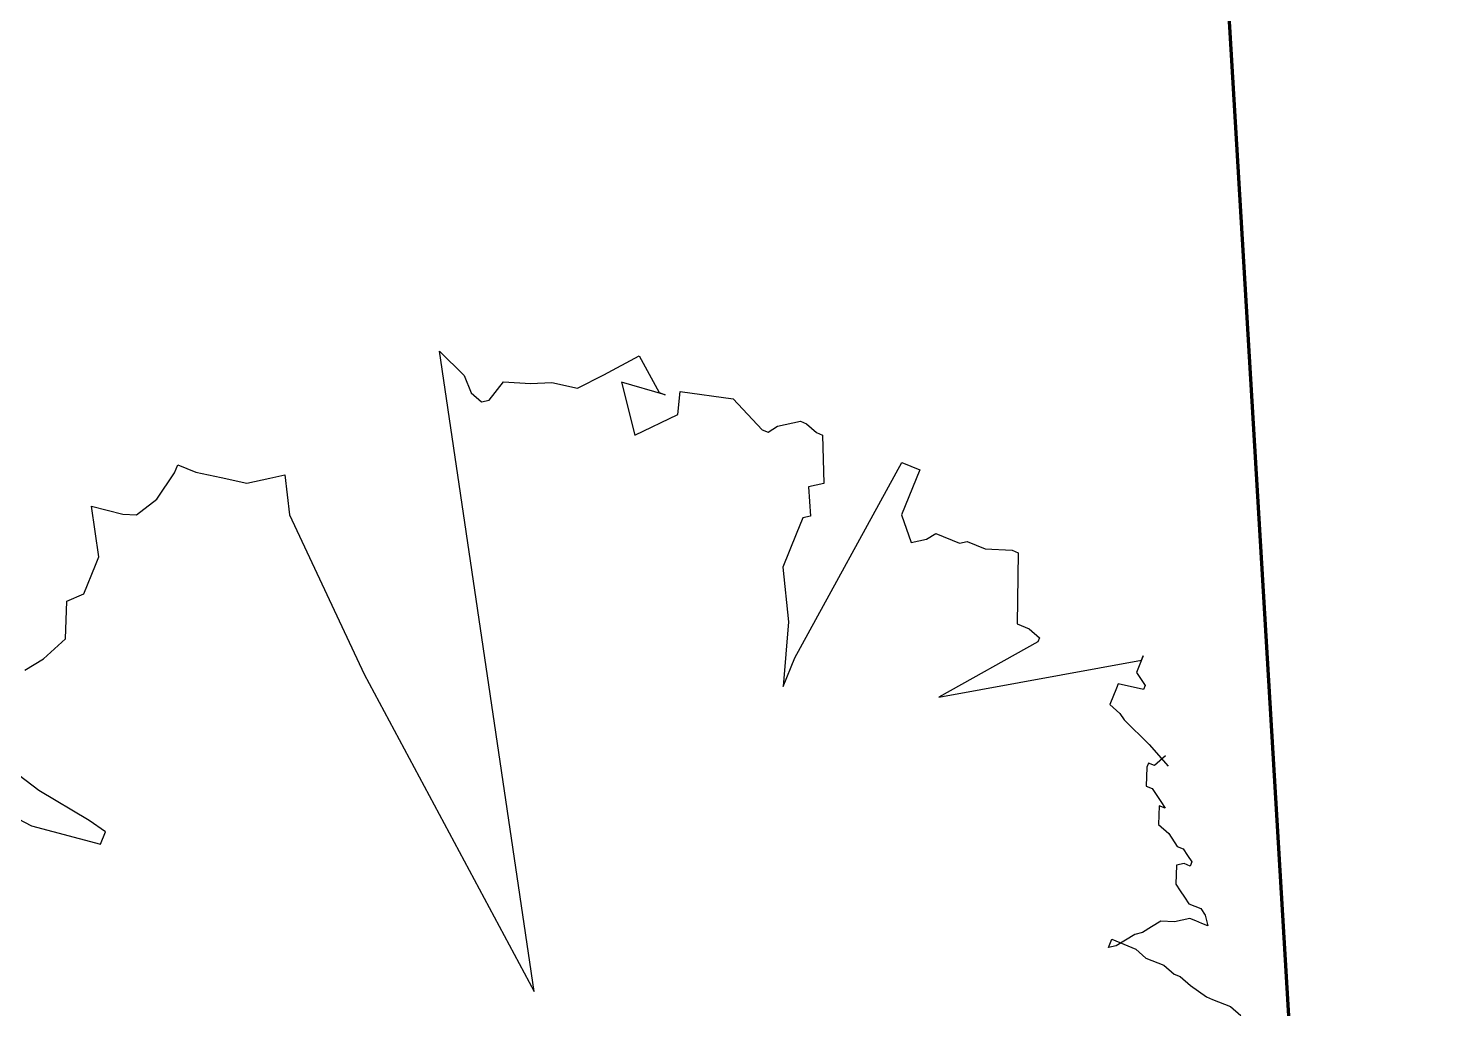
# Model space of a CAD drawing. Header units: millimetres. Extents: x 111 to 1506, y 14 to 566.
# Drawn here: x 214.805 to 216.719, y 108.011 to 109.328 of the extents above; entities that cross this region are included whole.
import ezdxf

# ---------------------------------------------------------------- set-up
doc = ezdxf.new("R2010")
doc.units = ezdxf.units.MM
doc.layers.add('fer', color=8, linetype='Continuous')

# ---------------------------------------------------------------- blocks, each defined once
blk = doc.blocks.new('tr')
at = {"layer": 'fer', "color": 97}
for p, q in [((1378.3601, 206.6654), (1378.3661, 206.6827)), ((1378.3601, 206.6654), (1378.3661, 206.6827)), ((1378.3601, 206.6394), (1378.3601, 206.6654)), ((1378.3601, 206.6394), (1378.3601, 206.6654)), ((1378.3601, 206.6307), (1378.3601, 206.6394)), ((1378.3601, 206.6307), (1378.3601, 206.6394)), ((1378.3542, 206.6047), (1378.3601, 206.6307)), ((1378.3542, 206.6047), (1378.3601, 206.6307)), ((1378.259, 206.5874), (1378.2709, 206.5961)), ((1378.259, 206.5874), (1378.2709, 206.5961)), ((1378.2709, 206.5961), (1378.2709, 206.5874)), ((1378.2709, 206.5961), (1378.2709, 206.5874)), ((1378.3482, 206.5874), (1378.3542, 206.6047)), ((1378.3482, 206.5874), (1378.3542, 206.6047)), ((1378.253, 206.5788), (1378.259, 206.5874)), ((1378.253, 206.5788), (1378.259, 206.5874)), ((1378.253, 206.5614), (1378.253, 206.5788)), ((1378.253, 206.5614), (1378.253, 206.5788)), ((1378.259, 206.5874), (1378.259, 206.5874)), ((1378.259, 206.5874), (1378.259, 206.5874)), ((1378.2709, 206.5874), (1378.2709, 206.5788)), ((1378.2709, 206.5874), (1378.2709, 206.5788)), ((1378.2709, 206.5788), (1378.2709, 206.5701)), ((1378.2709, 206.5788), (1378.2709, 206.5788)), ((1378.2709, 206.5788), (1378.2709, 206.5701)), ((1378.2709, 206.5788), (1378.2709, 206.5788)), ((1378.3423, 206.5614), (1378.3482, 206.5788)), ((1378.3423, 206.5614), (1378.3482, 206.5788)), ((1378.3482, 206.5788), (1378.3482, 206.5874)), ((1378.3482, 206.5788), (1378.3482, 206.5874)), ((1378.2471, 206.5528), (1378.253, 206.5614)), ((1378.2471, 206.5528), (1378.253, 206.5614)), ((1378.2709, 206.5701), (1378.2828, 206.5528)), ((1378.2709, 206.5701), (1378.2828, 206.5528)), ((1378.3423, 206.5441), (1378.3423, 206.5614)), ((1378.3423, 206.5441), (1378.3423, 206.5614)), ((1378.1935, 206.5354), (1378.1994, 206.5441)), ((1378.1935, 206.5354), (1378.1994, 206.5441)), ((1378.1994, 206.5441), (1378.2054, 206.5441)), ((1378.1994, 206.5441), (1378.2054, 206.5441)), ((1378.2054, 206.5441), (1378.2054, 206.5354)), ((1378.2054, 206.5441), (1378.2054, 206.5441)), ((1378.2054, 206.5441), (1378.2054, 206.5354)), ((1378.2054, 206.5441), (1378.2054, 206.5441)), ((1378.2351, 206.5354), (1378.2411, 206.5441)), ((1378.2351, 206.5354), (1378.2411, 206.5441)), ((1378.2411, 206.5441), (1378.2471, 206.5528)), ((1378.2411, 206.5441), (1378.2471, 206.5528)), ((1378.2828, 206.5528), (1378.2887, 206.5354)), ((1378.2828, 206.5528), (1378.2887, 206.5354)), ((1378.3423, 206.5441), (1378.3423, 206.5441)), ((1378.3423, 206.5354), (1378.3423, 206.5441)), ((1378.3423, 206.5441), (1378.3423, 206.5441)), ((1378.3423, 206.5354), (1378.3423, 206.5441)), ((1378.1756, 206.5008), (1378.1875, 206.5181)), ((1378.1756, 206.5008), (1378.1875, 206.5181)), ((1378.1875, 206.5268), (1378.1935, 206.5354)), ((1378.1875, 206.5268), (1378.1935, 206.5354)), ((1378.1875, 206.5181), (1378.1875, 206.5268)), ((1378.1875, 206.5181), (1378.1875, 206.5268)), ((1378.2054, 206.5354), (1378.2113, 206.5268)), ((1378.2054, 206.5354), (1378.2054, 206.5354)), ((1378.2054, 206.5354), (1378.2113, 206.5268)), ((1378.2054, 206.5354), (1378.2054, 206.5354)), ((1378.2113, 206.5268), (1378.2351, 206.5354)), ((1378.2113, 206.5268), (1378.2351, 206.5354)), ((1378.2351, 206.5354), (1378.2351, 206.5354)), ((1378.2351, 206.5354), (1378.2351, 206.5354)), ((1378.2887, 206.5354), (1378.3006, 206.5268)), ((1378.2887, 206.5354), (1378.3006, 206.5268)), ((1378.3006, 206.5268), (1378.3125, 206.5181)), ((1378.3006, 206.5268), (1378.3125, 206.5181)), ((1378.3125, 206.5181), (1378.3185, 206.5094)), ((1378.3125, 206.5181), (1378.3185, 206.5094)), ((1378.3363, 206.5181), (1378.3423, 206.5354)), ((1378.3363, 206.5181), (1378.3423, 206.5354)), ((1378.3363, 206.4834), (1378.3363, 206.5181)), ((1378.3363, 206.4834), (1378.3363, 206.5181)), ((1378.1697, 206.4834), (1378.1756, 206.5008)), ((1378.1697, 206.4834), (1378.1756, 206.5008)), ((1378.3185, 206.5094), (1378.3423, 206.4921)), ((1378.3185, 206.5094), (1378.3423, 206.4921)), ((1378.1399, 206.4748), (1378.1459, 206.4834)), ((1378.1399, 206.4748), (1378.1459, 206.4834)), ((1378.1459, 206.4748), (1378.1697, 206.4834)), ((1378.1459, 206.4834), (1378.1459, 206.4748)), ((1378.1459, 206.4748), (1378.1697, 206.4834)), ((1378.1459, 206.4834), (1378.1459, 206.4748)), ((1378.3363, 206.4834), (1378.3363, 206.4834)), ((1378.3482, 206.4834), (1378.3363, 206.4834)), ((1378.3363, 206.4834), (1378.3363, 206.4834)), ((1378.3482, 206.4834), (1378.3363, 206.4834)), ((1378.3423, 206.4921), (1378.3482, 206.4834)), ((1378.3423, 206.4921), (1378.3482, 206.4834)), ((1378.0745, 206.4314), (1378.0923, 206.4661)), ((1378.0745, 206.4314), (1378.0923, 206.4661)), ((1378.128, 206.4574), (1378.1399, 206.4748)), ((1378.128, 206.4574), (1378.1399, 206.4748)), ((1378.1399, 206.4748), (1378.1399, 206.4748)), ((1378.1399, 206.4748), (1378.1399, 206.4748)), ((1378.0804, 206.4574), (1378.0983, 206.4488)), ((1378.0804, 206.4574), (1378.0983, 206.4488)), ((1378.0983, 206.4488), (1378.0983, 206.4401)), ((1378.0983, 206.4488), (1378.0983, 206.4488)), ((1378.0983, 206.4488), (1378.0983, 206.4401)), ((1378.0983, 206.4488), (1378.0983, 206.4488)), ((1378.1042, 206.4401), (1378.128, 206.4488)), ((1378.1042, 206.4401), (1378.128, 206.4488)), ((1378.128, 206.4574), (1378.128, 206.4574)), ((1378.128, 206.4574), (1378.128, 206.4574)), ((1378.128, 206.4574), (1378.128, 206.4574)), ((1378.128, 206.4488), (1378.128, 206.4574)), ((1378.128, 206.4574), (1378.128, 206.4574)), ((1378.128, 206.4574), (1378.128, 206.4574)), ((1378.128, 206.4574), (1378.128, 206.4574)), ((1378.128, 206.4488), (1378.128, 206.4574)), ((1378.0566, 206.3881), (1378.0745, 206.4314)), ((1378.0566, 206.3881), (1378.0745, 206.4314)), ((1378.0983, 206.4401), (1378.1042, 206.4401)), ((1378.0983, 206.4401), (1378.0983, 206.4401)), ((1378.0983, 206.4401), (1378.1042, 206.4401)), ((1378.0983, 206.4401), (1378.0983, 206.4401)), ((1377.9912, 206.3794), (1378.0031, 206.3968)), ((1377.9912, 206.3794), (1378.0031, 206.3968)), ((1378.0031, 206.3968), (1378.009, 206.3968)), ((1378.0031, 206.3968), (1378.009, 206.3968)), ((1378.009, 206.3968), (1378.015, 206.3621)), ((1378.009, 206.3968), (1378.015, 206.3621)), ((1378.0507, 206.3794), (1378.0566, 206.3881)), ((1378.0507, 206.3794), (1378.0566, 206.3881)), ((1378.0566, 206.3881), (1378.0566, 206.3881)), ((1378.0566, 206.3881), (1378.0566, 206.3881)), ((1377.9674, 206.3794), (1377.9912, 206.3794)), ((1377.9733, 206.3794), (1377.9674, 206.3794)), ((1377.9674, 206.3794), (1377.9912, 206.3794)), ((1377.9733, 206.3794), (1377.9674, 206.3794)), ((1378.1221, 206.1455), (1377.9733, 206.3794)), ((1378.1221, 206.1455), (1377.9733, 206.3794)), ((1378.0447, 206.3621), (1378.0507, 206.3794)), ((1378.0447, 206.3621), (1378.0507, 206.3794)), ((1378.015, 206.3621), (1378.0209, 206.3621)), ((1378.015, 206.3621), (1378.0209, 206.3621)), ((1378.0209, 206.3621), (1378.0447, 206.3621)), ((1378.0209, 206.3621), (1378.0447, 206.3621)), ((1377.9912, 206.2235), (1377.9971, 206.2408)), ((1377.9912, 206.2235), (1377.9971, 206.2408)), ((1377.9971, 206.2408), (1378.0031, 206.2408)), ((1377.9971, 206.2408), (1378.0031, 206.2408)), ((1378.0031, 206.2408), (1378.1221, 206.1455)), ((1378.0031, 206.2408), (1378.1221, 206.1455)), ((1377.9912, 206.2061), (1377.9912, 206.2235)), ((1377.9912, 206.2061), (1377.9912, 206.2235)), ((1377.9019, 206.1715), (1377.9912, 206.2061)), ((1377.9019, 206.1715), (1377.9912, 206.2061)), ((1377.9019, 206.1628), (1377.9019, 206.1715)), ((1377.9019, 206.1628), (1377.9019, 206.1715)), ((1377.9138, 206.1281), (1377.9019, 206.1628)), ((1377.9138, 206.1281), (1377.9019, 206.1628)), ((1377.9138, 206.1021), (1377.9138, 206.1281)), ((1377.9138, 206.1021), (1377.9138, 206.1281)), ((1377.9197, 206.0935), (1377.9138, 206.1021)), ((1377.9197, 206.0935), (1377.9138, 206.1021)), ((1377.9197, 206.0588), (1377.9197, 206.0935)), ((1377.9197, 206.0588), (1377.9197, 206.0935)), ((1377.9316, 206.0501), (1377.9197, 206.0588)), ((1377.9316, 206.0501), (1377.9197, 206.0588)), ((1377.9435, 206.0328), (1377.9316, 206.0501)), ((1377.9435, 206.0328), (1377.9316, 206.0501)), ((1377.9138, 206.0068), (1377.9435, 206.0328)), ((1377.9138, 206.0068), (1377.9435, 206.0328)), ((1377.8483, 206.0068), (1377.9138, 206.0068)), ((1377.8483, 206.0068), (1377.9138, 206.0068)), ((1377.8483, 206.0068), (1377.8483, 206.0068)), ((1377.8483, 205.9808), (1377.8483, 206.0068)), ((1377.8483, 206.0068), (1377.8483, 206.0068)), ((1377.8483, 205.9808), (1377.8483, 206.0068)), ((1378.1459, 205.9462), (1377.8483, 205.9808)), ((1378.1459, 205.9462), (1377.8483, 205.9808)), ((1377.8483, 205.9808), (1377.8483, 205.9808)), ((1377.8483, 205.9808), (1377.8483, 205.9808)), ((1378.1042, 205.9202), (1378.1875, 205.9462)), ((1378.1042, 205.9202), (1378.1875, 205.9462)), ((1378.1875, 205.9462), (1378.1459, 205.9462)), ((1378.1875, 205.9462), (1378.1459, 205.9462)), ((1378.0388, 205.8855), (1378.1042, 205.9202)), ((1378.0388, 205.8855), (1378.1042, 205.9202)), ((1377.8543, 205.8682), (1377.9138, 205.8942)), ((1377.8543, 205.8682), (1377.9138, 205.8942)), ((1377.9138, 205.8942), (1377.9257, 205.8768)), ((1377.9138, 205.8942), (1377.9257, 205.8768)), ((1377.9257, 205.8768), (1377.9614, 205.8942)), ((1377.9257, 205.8768), (1377.9614, 205.8942)), ((1377.9614, 205.8942), (1377.9674, 205.8855)), ((1377.9614, 205.8942), (1377.9674, 205.8855)), ((1377.9674, 205.8855), (1377.9912, 205.8855)), ((1377.9674, 205.8855), (1377.9912, 205.8855)), ((1377.9912, 205.8855), (1378.0388, 205.8855)), ((1377.9912, 205.8855), (1378.0388, 205.8855)), ((1377.8543, 205.8682), (1377.8543, 205.8682)), ((1377.8543, 205.8595), (1377.8543, 205.8682)), ((1377.8543, 205.8682), (1377.8543, 205.8682)), ((1377.8543, 205.8595), (1377.8543, 205.8682)), ((1377.8483, 205.8422), (1377.8543, 205.8595)), ((1377.8483, 205.8422), (1377.8543, 205.8595)), ((1377.8483, 205.8335), (1377.8483, 205.8422)), ((1377.8483, 205.8335), (1377.8483, 205.8422)), ((1377.8662, 205.8075), (1377.8483, 205.8335)), ((1377.8662, 205.8075), (1377.8483, 205.8335)), ((1377.8543, 205.7382), (1377.8781, 205.7902)), ((1377.8543, 205.7382), (1377.8781, 205.7902)), ((1377.8781, 205.7988), (1377.8662, 205.8075)), ((1377.8781, 205.7988), (1377.8662, 205.8075)), ((1377.8781, 205.7902), (1377.8781, 205.7988)), ((1377.8781, 205.7902), (1377.8781, 205.7988)), ((1378.6934, 205.7902), (1377.9435, 205.3482)), ((1378.6934, 205.7902), (1377.9435, 205.3482)), ((1378.3839, 205.4175), (1378.6934, 205.7902)), ((1378.3839, 205.4175), (1378.6934, 205.7902)), ((1377.8721, 205.6688), (1377.8543, 205.7382)), ((1377.8721, 205.6688), (1377.8543, 205.7382)), ((1377.9019, 205.6775), (1377.8721, 205.6688)), ((1377.9019, 205.6775), (1377.8721, 205.6688)), ((1377.9495, 205.6342), (1377.9019, 205.6775)), ((1377.9495, 205.6342), (1377.9019, 205.6775)), ((1377.8483, 205.5995), (1377.884, 205.6429)), ((1377.8483, 205.5995), (1377.884, 205.6429)), ((1377.884, 205.6515), (1377.89, 205.5909)), ((1377.884, 205.6515), (1377.884, 205.6515)), ((1377.884, 205.6429), (1377.884, 205.6515)), ((1377.884, 205.6515), (1377.89, 205.5909)), ((1377.884, 205.6515), (1377.884, 205.6515)), ((1377.884, 205.6429), (1377.884, 205.6515)), ((1377.89, 205.5909), (1377.9495, 205.6342)), ((1377.89, 205.5909), (1377.9495, 205.6342)), ((1377.89, 205.5649), (1377.8483, 205.5995)), ((1377.89, 205.5649), (1377.8483, 205.5995)), ((1377.9197, 205.5389), (1377.89, 205.5649)), ((1377.9197, 205.5389), (1377.89, 205.5649)), ((1377.9257, 205.5042), (1377.9197, 205.5389)), ((1377.9257, 205.5042), (1377.9197, 205.5389)), ((1377.9376, 205.4782), (1377.9257, 205.5042)), ((1377.9376, 205.4782), (1377.9257, 205.5042)), ((1377.9495, 205.4435), (1377.9376, 205.4782)), ((1377.9495, 205.4435), (1377.9376, 205.4782)), ((1377.9793, 205.4349), (1377.9495, 205.4435)), ((1377.9793, 205.4349), (1377.9495, 205.4435)), ((1377.9852, 205.4262), (1377.9793, 205.4349)), ((1377.9852, 205.4262), (1377.9793, 205.4349)), ((1377.9793, 205.4089), (1377.9852, 205.4262)), ((1377.9793, 205.4089), (1377.9852, 205.4262)), ((1377.9614, 205.3915), (1377.9793, 205.4089)), ((1377.9614, 205.3915), (1377.9793, 205.4089)), ((1378.2232, 205.2442), (1378.3839, 205.4175)), ((1378.2232, 205.2442), (1378.3839, 205.4175)), ((1377.9435, 205.3482), (1377.9614, 205.3915)), ((1377.9435, 205.3482), (1377.9614, 205.3915)), ((1377.9435, 205.3482), (1377.9435, 205.3482)), ((1377.9435, 205.3482), (1377.9435, 205.3482)), ((1378.1756, 205.2182), (1378.2232, 205.2442)), ((1378.1756, 205.2182), (1378.2232, 205.2442)), ((1378.1756, 205.2182), (1378.1756, 205.2182)), ((1378.1756, 205.2182), (1378.1756, 205.2182)), ((1378.1875, 205.2009), (1378.1756, 205.2182)), ((1378.1756, 205.2182), (1378.1756, 205.2182)), ((1378.1756, 205.2182), (1378.1756, 205.2182)), ((1378.1875, 205.2009), (1378.1756, 205.2182)), ((1378.2054, 205.1749), (1378.1875, 205.2009)), ((1378.2054, 205.1749), (1378.1875, 205.2009)), ((1378.2113, 205.1402), (1378.2054, 205.1749)), ((1378.2113, 205.1402), (1378.2054, 205.1749)), ((1378.7112, 205.1749), (1378.7053, 205.1489)), ((1378.7112, 205.1749), (1378.7053, 205.1489)), ((1378.7291, 205.1749), (1378.7112, 205.1749)), ((1378.7291, 205.1749), (1378.7112, 205.1749)), ((1378.741, 205.0796), (1378.7291, 205.1749)), ((1378.741, 205.0796), (1378.7291, 205.1749)), ((1378.2113, 205.1402), (1378.2113, 205.1402)), ((1378.2173, 205.1056), (1378.2113, 205.1402)), ((1378.2113, 205.1402), (1378.2113, 205.1402)), ((1378.2173, 205.1056), (1378.2113, 205.1402)), ((1378.7053, 205.1489), (1378.6934, 205.0709)), ((1378.7053, 205.1489), (1378.6934, 205.0709)), ((1378.2173, 205.0796), (1378.2173, 205.1056)), ((1378.2173, 205.0796), (1378.2173, 205.1056)), ((1378.2292, 205.0796), (1378.2173, 205.0796)), ((1378.2292, 205.0796), (1378.2173, 205.0796)), ((1378.2709, 205.0709), (1378.2292, 205.0796)), ((1378.2709, 205.0709), (1378.2292, 205.0796)), ((1378.3006, 205.0536), (1378.2709, 205.0709)), ((1378.3006, 205.0536), (1378.2709, 205.0709)), ((1378.6934, 205.0709), (1378.6815, 205.0276)), ((1378.6934, 205.0709), (1378.6815, 205.0276)), ((1378.735, 205.0103), (1378.741, 205.0796)), ((1378.735, 205.0103), (1378.741, 205.0796)), ((1378.3066, 205.0363), (1378.3006, 205.0536)), ((1378.3066, 205.0363), (1378.3006, 205.0536)), ((1378.3125, 204.9929), (1378.3066, 205.0363)), ((1378.3125, 204.9929), (1378.3066, 205.0363)), ((1378.372, 205.0276), (1378.3125, 204.9929)), ((1378.372, 205.0276), (1378.3125, 204.9929)), ((1378.3839, 205.0276), (1378.372, 205.0276)), ((1378.3839, 205.0276), (1378.372, 205.0276)), ((1378.4256, 205.0276), (1378.3839, 205.0276)), ((1378.4256, 205.0276), (1378.3839, 205.0276)), ((1378.4434, 205.0103), (1378.4256, 205.0276)), ((1378.4434, 205.0103), (1378.4256, 205.0276)), ((1378.491, 205.0276), (1378.4434, 205.0103)), ((1378.491, 205.0276), (1378.4434, 205.0103)), ((1378.5268, 205.0103), (1378.491, 205.0276)), ((1378.5268, 205.0103), (1378.491, 205.0276)), ((1378.5506, 204.9929), (1378.5268, 205.0103)), ((1378.5506, 204.9929), (1378.5268, 205.0103))]:
    blk.add_line(p, q, dxfattribs=at)

msp = doc.modelspace()

# ---------------------------------------------------------------- linework, layer by layer
at = {"lineweight": 100, "ltscale": 1000}
msp.add_line((216.71919, 104.33819), (215.71415, 121.17547), dxfattribs=at)

# ---------------------------------------------------------------- block references
at = {"lineweight": 100, "rotation": 247.9147716791316}
msp.add_blockref('tr', (543.16376, 1462.94015), dxfattribs=at)

doc.saveas('drawing.dxf')
